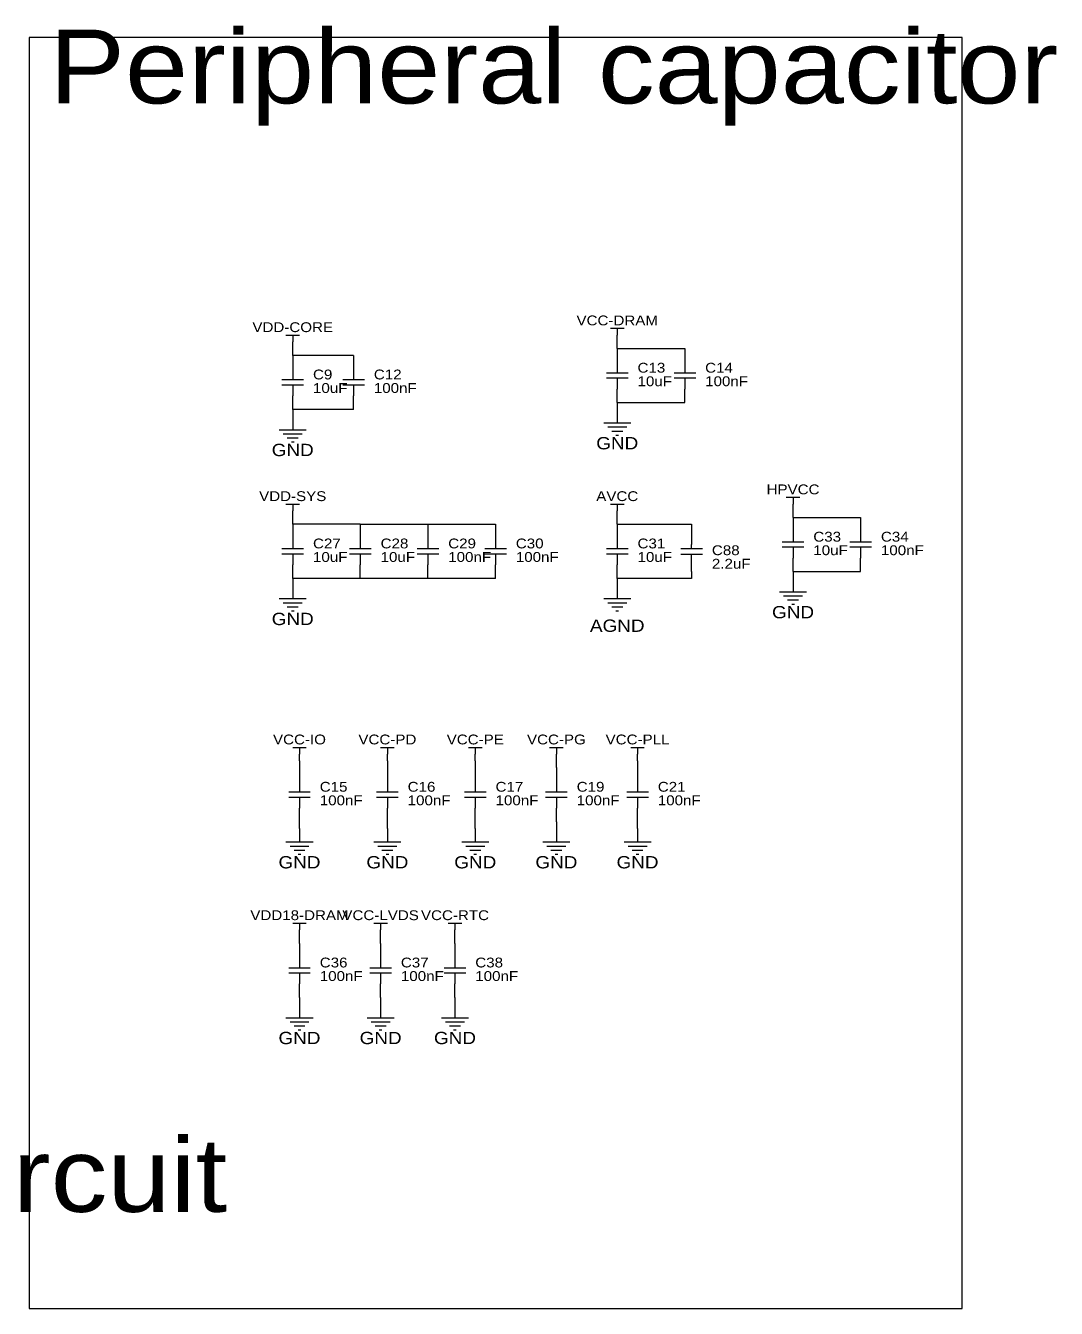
# Model space of a CAD drawing. Header units: millimetres. Extents: x 5 to 432, y 4 to 293.
# Drawn here: x 238.1 to 431.7, y 52.1 to 293.1 of the extents above; entities that cross this region are included whole.
import ezdxf
from ezdxf.enums import TextEntityAlignment as Align

# ---------------------------------------------------------------- set-up
doc = ezdxf.new("R2010")
doc.units = ezdxf.units.MM
doc.header["$MEASUREMENT"] = 0
doc.styles.get("Standard").update_dxf_attribs({"font": 'arial.ttf'})

msp = doc.modelspace()

# ---------------------------------------------------------------- linework, layer by layer
at = {"color": 1, "true_color": 0x000000}
msp.add_lwpolyline([(238.76, 290.83), (238.76, 52.07), (414.02, 52.07), (414.02, 290.83)], close=True, dxfattribs=at)
at = {"color": 1, "true_color": 0xa00000}
for points in [[(347.98, 236.22), (350.52, 236.22)], [(349.25, 236.22), (349.25, 234.95)], [(287.02, 234.95), (289.56, 234.95)], [(288.29, 234.95), (288.29, 233.68)], [(349.25, 229.87), (349.25, 227.84)], [(361.95, 229.87), (361.95, 227.84)], [(286.26, 226.57), (290.32, 226.57)], [(288.29, 228.6), (288.29, 226.57)], [(297.69, 226.57), (301.75, 226.57)], [(299.72, 228.6), (299.72, 226.57)], [(347.22, 227.84), (351.28, 227.84)], [(351.28, 226.82), (347.22, 226.82)], [(349.25, 226.82), (349.25, 224.79)], [(359.92, 227.84), (363.98, 227.84)], [(363.98, 226.82), (359.92, 226.82)], [(361.95, 226.82), (361.95, 224.79)], [(290.32, 225.55), (286.26, 225.55)], [(288.29, 225.55), (288.29, 223.52)], [(301.75, 225.55), (297.69, 225.55)], [(299.72, 225.55), (299.72, 223.52)], [(285.75, 217.17), (290.83, 217.17)], [(346.71, 218.44), (351.79, 218.44)], [(347.47, 217.68), (351.03, 217.68)], [(348.23, 216.92), (350.27, 216.92)], [(286.51, 216.41), (290.07, 216.41)], [(287.27, 215.65), (289.31, 215.65)], [(288.04, 214.88), (288.54, 214.88)], [(349, 216.15), (349.5, 216.15)], [(287.02, 203.2), (289.56, 203.2)], [(288.29, 203.2), (288.29, 201.93)], [(347.98, 203.2), (350.52, 203.2)], [(349.25, 203.2), (349.25, 201.93)], [(381, 204.47), (383.54, 204.47)], [(382.27, 204.47), (382.27, 203.2)], [(382.27, 198.12), (382.27, 196.09)], [(394.97, 198.12), (394.97, 196.09)], [(288.29, 196.85), (288.29, 194.82)], [(300.99, 196.85), (300.99, 194.82)], [(313.69, 196.85), (313.69, 194.82)], [(326.39, 196.85), (326.39, 194.82)], [(349.25, 196.85), (349.25, 194.82)], [(363.22, 194.82), (363.22, 195.58)], [(380.24, 196.09), (384.3, 196.09)], [(392.94, 196.09), (397, 196.09)], [(286.26, 194.82), (290.32, 194.82)], [(290.32, 193.8), (286.26, 193.8)], [(288.29, 193.8), (288.29, 191.77)], [(298.96, 194.82), (303.02, 194.82)], [(303.02, 193.8), (298.96, 193.8)], [(300.99, 193.8), (300.99, 191.77)], [(311.66, 194.82), (315.72, 194.82)], [(315.72, 193.8), (311.66, 193.8)], [(313.69, 193.8), (313.69, 191.77)], [(324.36, 194.82), (328.42, 194.82)], [(328.42, 193.8), (324.36, 193.8)], [(326.39, 193.8), (326.39, 191.77)], [(347.22, 194.82), (351.28, 194.82)], [(351.28, 193.8), (347.22, 193.8)], [(349.25, 193.8), (349.25, 191.77)], [(361.19, 194.82), (365.25, 194.82)], [(361.19, 193.8), (365.25, 193.8)], [(363.22, 193.04), (363.22, 193.8)], [(384.3, 195.07), (380.24, 195.07)], [(382.27, 195.07), (382.27, 193.04)], [(397, 195.07), (392.94, 195.07)], [(394.97, 195.07), (394.97, 193.04)], [(379.73, 186.69), (384.81, 186.69)], [(380.49, 185.93), (384.05, 185.93)], [(285.75, 185.42), (290.83, 185.42)], [(286.51, 184.66), (290.07, 184.66)], [(287.27, 183.9), (289.31, 183.9)], [(346.71, 185.42), (351.79, 185.42)], [(347.47, 184.66), (351.03, 184.66)], [(348.23, 183.9), (350.27, 183.9)], [(381.25, 185.17), (383.29, 185.17)], [(382.02, 184.4), (382.52, 184.4)], [(288.04, 183.13), (288.54, 183.13)], [(349, 183.13), (349.5, 183.13)], [(288.29, 157.48), (290.83, 157.48)], [(289.56, 157.48), (289.56, 156.21)], [(304.8, 157.48), (307.34, 157.48)], [(306.07, 157.48), (306.07, 156.21)], [(321.31, 157.48), (323.85, 157.48)], [(322.58, 157.48), (322.58, 156.21)], [(336.55, 157.48), (339.09, 157.48)], [(337.82, 157.48), (337.82, 156.21)], [(351.79, 157.48), (354.33, 157.48)], [(353.06, 157.48), (353.06, 156.21)], [(289.56, 151.13), (289.56, 149.1)], [(306.07, 151.13), (306.07, 149.1)], [(322.58, 151.13), (322.58, 149.1)], [(337.82, 151.13), (337.82, 149.1)], [(353.06, 151.13), (353.06, 149.1)], [(287.53, 149.1), (291.59, 149.1)], [(291.59, 148.08), (287.53, 148.08)], [(289.56, 148.08), (289.56, 146.05)], [(304.04, 149.1), (308.1, 149.1)], [(308.1, 148.08), (304.04, 148.08)], [(306.07, 148.08), (306.07, 146.05)], [(320.55, 149.1), (324.61, 149.1)], [(324.61, 148.08), (320.55, 148.08)], [(322.58, 148.08), (322.58, 146.05)], [(335.79, 149.1), (339.85, 149.1)], [(339.85, 148.08), (335.79, 148.08)], [(337.82, 148.08), (337.82, 146.05)], [(351.03, 149.1), (355.09, 149.1)], [(355.09, 148.08), (351.03, 148.08)], [(353.06, 148.08), (353.06, 146.05)], [(287.02, 139.7), (292.1, 139.7)], [(287.78, 138.94), (291.34, 138.94)], [(288.54, 138.18), (290.58, 138.18)], [(289.31, 137.41), (289.81, 137.41)], [(303.53, 139.7), (308.61, 139.7)], [(304.29, 138.94), (307.85, 138.94)], [(305.05, 138.18), (307.09, 138.18)], [(305.82, 137.41), (306.32, 137.41)], [(320.04, 139.7), (325.12, 139.7)], [(320.8, 138.94), (324.36, 138.94)], [(321.56, 138.18), (323.6, 138.18)], [(322.33, 137.41), (322.83, 137.41)], [(335.28, 139.7), (340.36, 139.7)], [(336.04, 138.94), (339.6, 138.94)], [(336.8, 138.18), (338.84, 138.18)], [(337.57, 137.41), (338.07, 137.41)], [(350.52, 139.7), (355.6, 139.7)], [(351.28, 138.94), (354.84, 138.94)], [(352.04, 138.18), (354.08, 138.18)], [(352.81, 137.41), (353.31, 137.41)], [(288.29, 124.46), (290.83, 124.46)], [(289.56, 124.46), (289.56, 123.19)], [(303.53, 124.46), (306.07, 124.46)], [(304.8, 124.46), (304.8, 123.19)], [(317.5, 124.46), (320.04, 124.46)], [(318.77, 124.46), (318.77, 123.19)], [(289.56, 118.11), (289.56, 116.08)], [(304.8, 118.11), (304.8, 116.08)], [(318.77, 118.11), (318.77, 116.08)], [(287.53, 116.08), (291.59, 116.08)], [(302.77, 116.08), (306.83, 116.08)], [(316.74, 116.08), (320.8, 116.08)], [(291.59, 115.06), (287.53, 115.06)], [(289.56, 115.06), (289.56, 113.03)], [(306.83, 115.06), (302.77, 115.06)], [(304.8, 115.06), (304.8, 113.03)], [(320.8, 115.06), (316.74, 115.06)], [(318.77, 115.06), (318.77, 113.03)], [(287.02, 106.68), (292.1, 106.68)], [(302.26, 106.68), (307.34, 106.68)], [(316.23, 106.68), (321.31, 106.68)], [(287.78, 105.92), (291.34, 105.92)], [(288.54, 105.16), (290.58, 105.16)], [(289.31, 104.39), (289.81, 104.39)], [(303.02, 105.92), (306.58, 105.92)], [(303.78, 105.16), (305.82, 105.16)], [(304.55, 104.39), (305.05, 104.39)], [(316.99, 105.92), (320.55, 105.92)], [(317.75, 105.16), (319.79, 105.16)], [(318.52, 104.39), (319.02, 104.39)]]:
    msp.add_lwpolyline(points, dxfattribs=at)
at = {"color": 1, "true_color": 0x880000}
for points in [[(349.25, 233.68), (349.25, 234.95)], [(288.29, 232.41), (288.29, 233.68)], [(349.25, 232.41), (349.25, 229.87)], [(361.95, 232.41), (361.95, 229.87)], [(288.29, 231.14), (288.29, 228.6)], [(299.72, 231.14), (299.72, 228.6)], [(349.25, 222.25), (349.25, 224.79)], [(361.95, 222.25), (361.95, 224.79)], [(288.29, 220.98), (288.29, 223.52)], [(299.72, 220.98), (299.72, 223.52)], [(288.29, 219.71), (288.29, 217.17)], [(349.25, 220.98), (349.25, 218.44)], [(382.27, 201.93), (382.27, 203.2)], [(288.29, 200.66), (288.29, 201.93)], [(349.25, 200.66), (349.25, 201.93)], [(382.27, 200.66), (382.27, 198.12)], [(394.97, 200.66), (394.97, 198.12)], [(288.29, 199.39), (288.29, 196.85)], [(300.99, 199.39), (300.99, 196.85)], [(313.69, 199.39), (313.69, 196.85)], [(326.39, 199.39), (326.39, 196.85)], [(349.25, 199.39), (349.25, 196.85)], [(363.22, 198.12), (363.22, 195.58)], [(363.22, 190.5), (363.22, 193.04)], [(382.27, 190.5), (382.27, 193.04)], [(394.97, 190.5), (394.97, 193.04)], [(288.29, 189.23), (288.29, 191.77)], [(300.99, 189.23), (300.99, 191.77)], [(313.69, 189.23), (313.69, 191.77)], [(326.39, 189.23), (326.39, 191.77)], [(349.25, 189.23), (349.25, 191.77)], [(382.27, 189.23), (382.27, 186.69)], [(288.29, 187.96), (288.29, 185.42)], [(349.25, 187.96), (349.25, 185.42)], [(289.56, 154.94), (289.56, 156.21)], [(306.07, 154.94), (306.07, 156.21)], [(322.58, 154.94), (322.58, 156.21)], [(337.82, 154.94), (337.82, 156.21)], [(353.06, 154.94), (353.06, 156.21)], [(289.56, 153.67), (289.56, 151.13)], [(306.07, 153.67), (306.07, 151.13)], [(322.58, 153.67), (322.58, 151.13)], [(337.82, 153.67), (337.82, 151.13)], [(353.06, 153.67), (353.06, 151.13)], [(289.56, 143.51), (289.56, 146.05)], [(306.07, 143.51), (306.07, 146.05)], [(322.58, 143.51), (322.58, 146.05)], [(337.82, 143.51), (337.82, 146.05)], [(353.06, 143.51), (353.06, 146.05)], [(289.56, 142.24), (289.56, 139.7)], [(306.07, 142.24), (306.07, 139.7)], [(322.58, 142.24), (322.58, 139.7)], [(337.82, 142.24), (337.82, 139.7)], [(353.06, 142.24), (353.06, 139.7)], [(289.56, 121.92), (289.56, 123.19)], [(304.8, 121.92), (304.8, 123.19)], [(318.77, 121.92), (318.77, 123.19)], [(289.56, 120.65), (289.56, 118.11)], [(304.8, 120.65), (304.8, 118.11)], [(318.77, 120.65), (318.77, 118.11)], [(289.56, 110.49), (289.56, 113.03)], [(304.8, 110.49), (304.8, 113.03)], [(318.77, 110.49), (318.77, 113.03)], [(289.56, 109.22), (289.56, 106.68)], [(304.8, 109.22), (304.8, 106.68)], [(318.77, 109.22), (318.77, 106.68)]]:
    msp.add_lwpolyline(points, dxfattribs=at)
at = {"color": 1, "true_color": 0x008800}
for points in [[(288.29, 231.14), (288.29, 232.41)], [(349.25, 232.41), (349.25, 233.68)], [(349.25, 232.41), (361.95, 232.41)], [(299.72, 231.14), (288.29, 231.14)], [(349.25, 222.25), (361.95, 222.25)], [(349.25, 222.25), (349.25, 220.98)], [(299.72, 220.98), (288.29, 220.98)], [(288.29, 220.98), (288.29, 219.71)], [(288.29, 199.39), (288.29, 200.66)], [(349.25, 199.39), (349.25, 200.66)], [(382.27, 200.66), (382.27, 201.93)], [(382.27, 200.66), (394.97, 200.66)], [(300.99, 199.39), (288.29, 199.39)], [(300.99, 199.39), (313.69, 199.39)], [(313.69, 199.39), (326.39, 199.39)], [(349.25, 199.39), (363.22, 199.39)], [(363.22, 199.39), (363.22, 198.12)], [(363.22, 190.5), (363.22, 189.23)], [(382.27, 190.5), (394.97, 190.5)], [(382.27, 190.5), (382.27, 189.23)], [(300.99, 189.23), (288.29, 189.23)], [(288.29, 189.23), (288.29, 187.96)], [(313.69, 189.23), (300.99, 189.23)], [(326.39, 189.23), (313.69, 189.23)], [(363.22, 189.23), (349.25, 189.23)], [(349.25, 189.23), (349.25, 187.96)], [(289.56, 154.94), (289.56, 153.67)], [(306.07, 154.94), (306.07, 153.67)], [(322.58, 154.94), (322.58, 153.67)], [(337.82, 153.67), (337.82, 154.94)], [(353.06, 154.94), (353.06, 153.67)], [(289.56, 142.24), (289.56, 143.51)], [(306.07, 142.24), (306.07, 143.51)], [(322.58, 142.24), (322.58, 143.51)], [(337.82, 143.51), (337.82, 142.24)], [(353.06, 142.24), (353.06, 143.51)], [(289.56, 120.65), (289.56, 121.92)], [(304.8, 120.65), (304.8, 121.92)], [(318.77, 120.65), (318.77, 121.92)], [(289.56, 110.49), (289.56, 109.22)], [(304.8, 110.49), (304.8, 109.22)], [(318.77, 110.49), (318.77, 109.22)]]:
    msp.add_lwpolyline(points, dxfattribs=at)

# ---------------------------------------------------------------- texts
at = {"color": 1, "true_color": 0x000000, "width": 1.1}
for s, p in [('Peripheral capacitor', (242.57, 274.32)), ('Reset circuit', (158.75, 66.04))]:
    msp.add_text(s, height=13.8684, dxfattribs=at).set_placement(p, align=Align.BOTTOM_LEFT)
at = {"color": 1, "true_color": 0x000080, "width": 1.1}
for s, p in [('VCC-DRAM', (349.25, 236.22)), ('VCC-DRAM', (349.25, 236.22)), ('VDD-CORE', (288.29, 234.95)), ('VDD-CORE', (288.29, 234.95)), ('VDD-SYS', (288.29, 203.2)), ('VDD-SYS', (288.29, 203.2)), ('AVCC', (349.25, 203.2)), ('AVCC', (349.25, 203.2)), ('HPVCC', (382.27, 204.47)), ('HPVCC', (382.27, 204.47)), ('VCC-IO', (289.56, 157.48)), ('VCC-IO', (289.56, 157.48)), ('VCC-PD', (306.07, 157.48)), ('VCC-PD', (306.07, 157.48)), ('VCC-PE', (322.58, 157.48)), ('VCC-PE', (322.58, 157.48)), ('VCC-PG', (337.82, 157.48)), ('VCC-PG', (337.82, 157.48)), ('VCC-PLL', (353.06, 157.48)), ('VCC-PLL', (353.06, 157.48)), ('VDD18-DRAM', (289.56, 124.46)), ('VDD18-DRAM', (289.56, 124.46)), ('VCC-LVDS', (304.8, 124.46)), ('VCC-LVDS', (304.8, 124.46)), ('VCC-RTC', (318.77, 124.46)), ('VCC-RTC', (318.77, 124.46))]:
    msp.add_text(s, height=1.849, dxfattribs=at).set_placement(p, align=Align.BOTTOM_CENTER)
for s, p in [('C13', (353.06, 227.33)), ('C14', (365.76, 227.33)), ('C9', (292.1, 226.06)), ('C12', (303.53, 226.06)), ('10uF', (353.06, 224.79)), ('100nF', (365.76, 224.79)), ('10uF', (292.1, 223.52)), ('100nF', (303.53, 223.52)), ('C33', (386.08, 195.58)), ('C34', (398.78, 195.58)), ('C27', (292.1, 194.31)), ('C28', (304.8, 194.31)), ('C29', (317.5, 194.31)), ('C30', (330.2, 194.31)), ('C31', (353.06, 194.31)), ('C88', (367.03, 193.04)), ('10uF', (386.08, 193.04)), ('100nF', (398.78, 193.04)), ('10uF', (292.1, 191.77)), ('10uF', (304.8, 191.77)), ('100nF', (317.5, 191.77)), ('100nF', (330.2, 191.77)), ('10uF', (353.06, 191.77)), ('2.2uF', (367.03, 190.5)), ('C15', (293.37, 148.59)), ('C16', (309.88, 148.59)), ('C17', (326.39, 148.59)), ('C19', (341.63, 148.59)), ('C21', (356.87, 148.59)), ('100nF', (293.37, 146.05)), ('100nF', (309.88, 146.05)), ('100nF', (326.39, 146.05)), ('100nF', (341.63, 146.05)), ('100nF', (356.87, 146.05)), ('C36', (293.37, 115.57)), ('C37', (308.61, 115.57)), ('C38', (322.58, 115.57)), ('100nF', (293.37, 113.03)), ('100nF', (308.61, 113.03)), ('100nF', (322.58, 113.03))]:
    msp.add_text(s, height=1.849, dxfattribs=at).set_placement(p, align=Align.BOTTOM_LEFT)
for s, p in [('GND', (288.29, 213.36)), ('GND', (288.29, 213.36)), ('GND', (349.25, 214.63)), ('GND', (349.25, 214.63)), ('GND', (382.27, 182.88)), ('GND', (382.27, 182.88)), ('GND', (288.29, 181.61)), ('GND', (288.29, 181.61)), ('AGND', (349.25, 180.34)), ('AGND', (349.25, 180.34)), ('GND', (289.56, 135.89)), ('GND', (289.56, 135.89)), ('GND', (306.07, 135.89)), ('GND', (306.07, 135.89)), ('GND', (322.58, 135.89)), ('GND', (322.58, 135.89)), ('GND', (337.82, 135.89)), ('GND', (337.82, 135.89)), ('GND', (353.06, 135.89)), ('GND', (353.06, 135.89)), ('GND', (289.56, 102.87)), ('GND', (289.56, 102.87)), ('GND', (304.8, 102.87)), ('GND', (304.8, 102.87)), ('GND', (318.77, 102.87)), ('GND', (318.77, 102.87))]:
    msp.add_text(s, height=2.311, dxfattribs=at).set_placement(p, align=Align.MIDDLE_CENTER)

doc.saveas('drawing.dxf')
